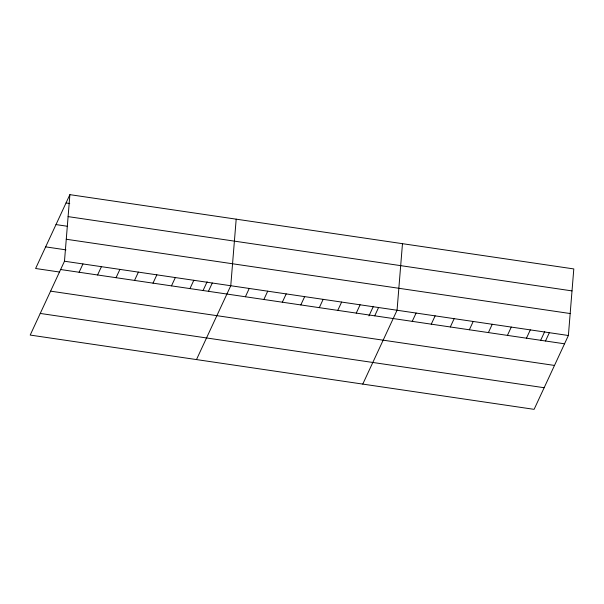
<?xml version="1.0" encoding="UTF-8"?>
<svg xmlns="http://www.w3.org/2000/svg" width="604" height="604" viewBox="0 0 604 604"><rect width="100%" height="100%" fill="white"/><g stroke="black" fill="none" stroke-linecap="round" stroke-linejoin="round"><path stroke-width="0.91" d="M64.477 261.222L69.89 194.654L573.8 268.931L568.387 335.499L534.11 409.346L30.2 335.069L64.477 261.222L568.387 335.499M236.187 219.161L230.766 285.73L196.489 359.576M402.475 243.676L397.054 310.245L362.777 384.091M69.89 194.654L35.613 268.501L59.637 272.042M79.101 272.245L82.952 263.94M97.576 274.971L101.434 266.666M116.051 277.697L119.909 269.392M134.533 280.422L138.384 272.117M153.008 283.14L156.859 274.835M171.483 285.866L175.341 277.561M189.958 288.591L193.816 280.286M203.019 290.607L207.112 281.796M208.433 291.317L212.291 283.012M245.39 296.76L249.241 288.455M263.865 299.486L267.723 291.181M282.34 302.211L286.198 293.906M300.822 304.929L304.673 296.624M319.297 307.655L323.148 299.35M337.772 310.381L341.63 302.076M356.247 313.106L360.105 304.801M368.938 315.922L373.4 306.311M374.722 315.824L378.58 307.519M412.238 321.358L416.096 313.053M431.271 324.159L435.129 315.854M450.312 326.968L454.163 318.663M469.346 329.776L473.204 321.471M488.387 332.585L492.237 324.272M507.42 335.386L511.278 327.081M526.454 338.195L530.312 329.89M540.64 340.377L544.725 331.566M545.495 341.003L549.346 332.698M66.04 202.959L69.732 203.503M68.109 216.617L572.011 290.901M55.998 224.582L67.082 226.221M66.266 239.252L570.168 313.536M45.655 246.87L65.979 249.867M60.627 269.527L564.529 343.804M50.585 291.151L554.487 365.435M40.241 313.438L544.144 387.723"/></g></svg>
